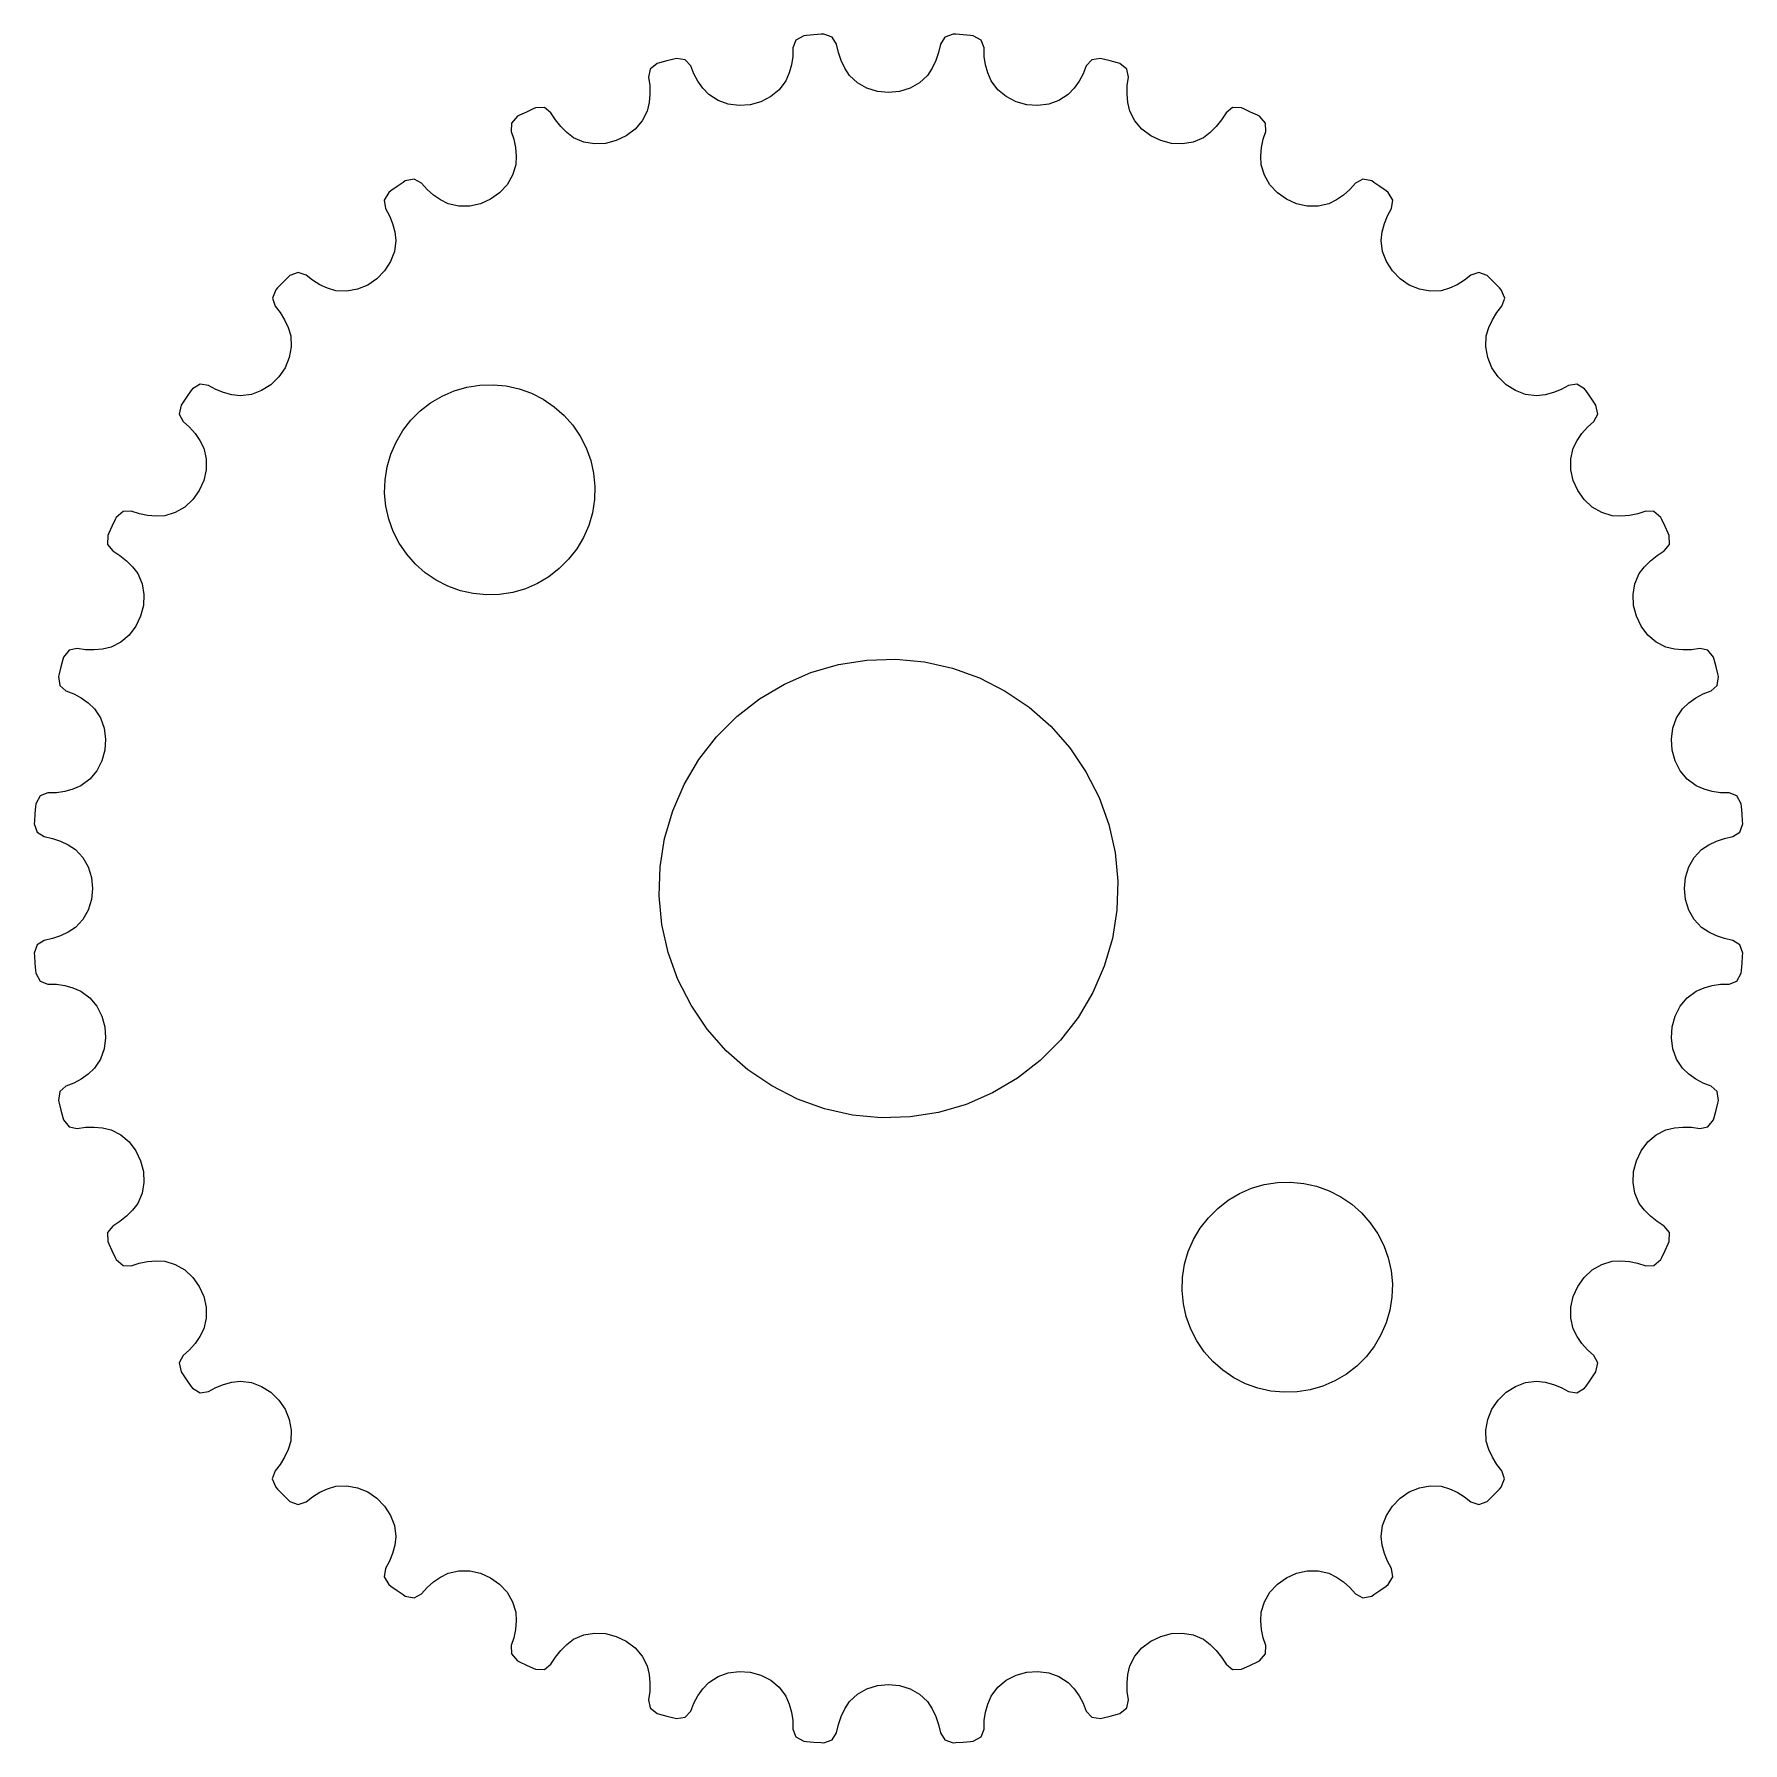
# Model space of a CAD drawing. Header units: metres. Extents: x -11 to 11, y 99 to 231.
# Drawn here: x -11.17 to 11.17, y 98.83 to 121.17 of the extents above.
import ezdxf

# ---------------------------------------------------------------- set-up
doc = ezdxf.new("R2010")
doc.units = ezdxf.units.M

msp = doc.modelspace()

# ---------------------------------------------------------------- linework, layer by layer
for p, q in [((-1.10609, 121.15), (-1.21014, 121.094)), ((-1.07396, 121.154), (-1.10609, 121.15)), ((-0.976593, 121.163), (-1.07396, 121.154)), ((-0.879135, 121.171), (-0.976593, 121.163)), ((-0.846924, 121.173), (-0.879135, 121.171)), ((-0.734589, 121.136), (-0.846924, 121.173)), ((-0.678375, 121.043), (-0.734589, 121.136)), ((0.734741, 121.136), (0.678375, 121.043)), ((0.846924, 121.173), (0.734741, 121.136)), ((0.879135, 121.171), (0.846924, 121.173)), ((0.976593, 121.163), (0.879135, 121.171)), ((1.07396, 121.154), (0.976593, 121.163)), ((1.10609, 121.15), (1.07396, 121.154)), ((1.21028, 121.094), (1.10609, 121.15)), ((-1.24944, 120.993), (-1.25269, 120.882)), ((-1.21014, 121.094), (-1.24944, 120.993)), ((-0.655991, 120.935), (-0.678375, 121.043)), ((-0.620392, 120.83), (-0.655991, 120.935)), ((0.656052, 120.935), (0.620544, 120.83)), ((0.678375, 121.043), (0.656052, 120.935)), ((1.24944, 120.993), (1.21028, 121.094)), ((1.25275, 120.882), (1.24944, 120.993)), ((-3.11826, 120.716), (-3.1393, 120.609)), ((-3.02553, 120.789), (-3.11826, 120.716)), ((-2.99445, 120.798), (-3.02553, 120.789)), ((-2.9001, 120.823), (-2.99445, 120.798)), ((-2.80554, 120.848), (-2.9001, 120.823)), ((-2.77423, 120.856), (-2.80554, 120.848)), ((-2.65717, 120.839), (-2.77423, 120.856)), ((-2.5856, 120.757), (-2.65717, 120.839)), ((-2.54482, 120.655), (-2.5856, 120.757)), ((-1.26949, 120.773), (-1.29945, 120.666)), ((-1.25269, 120.882), (-1.26949, 120.773)), ((-0.572189, 120.729), (-0.620392, 120.83)), ((-0.511993, 120.633), (-0.572189, 120.729)), ((0.572357, 120.729), (0.511993, 120.633)), ((0.620544, 120.83), (0.572357, 120.729)), ((1.26964, 120.773), (1.25275, 120.882)), ((1.29962, 120.666), (1.26964, 120.773)), ((2.5856, 120.757), (2.54486, 120.655)), ((2.6573, 120.839), (2.5856, 120.757)), ((2.77423, 120.856), (2.6573, 120.839)), ((2.80554, 120.848), (2.77423, 120.856)), ((2.9001, 120.823), (2.80554, 120.848)), ((2.99445, 120.798), (2.9001, 120.823)), ((3.02553, 120.789), (2.99445, 120.798)), ((3.11839, 120.716), (3.02553, 120.789)), ((3.1393, 120.609), (3.11839, 120.716)), ((-3.1393, 120.609), (-3.12338, 120.5)), ((-3.12338, 120.5), (-3.12096, 120.389)), ((-2.49158, 120.558), (-2.54482, 120.655)), ((-2.42662, 120.467), (-2.49158, 120.558)), ((-2.35068, 120.383), (-2.42662, 120.467)), ((-1.42958, 120.447), (-1.53999, 120.356)), ((-1.34222, 120.561), (-1.42958, 120.447)), ((-1.29945, 120.666), (-1.34222, 120.561)), ((-0.406158, 120.536), (-0.511993, 120.633)), ((-0.281647, 120.466), (-0.406158, 120.536)), ((-0.144287, 120.423), (-0.281647, 120.466)), ((0.281647, 120.466), (0.144287, 120.423)), ((0.406158, 120.536), (0.281647, 120.466)), ((0.511993, 120.633), (0.406158, 120.536)), ((1.34222, 120.561), (1.29962, 120.666)), ((1.42958, 120.447), (1.34222, 120.561)), ((1.53999, 120.356), (1.42958, 120.447)), ((2.42679, 120.467), (2.35068, 120.383)), ((2.49173, 120.558), (2.42679, 120.467)), ((2.54486, 120.655), (2.49173, 120.558)), ((3.12109, 120.389), (3.12343, 120.5)), ((3.12343, 120.5), (3.1393, 120.609)), ((-3.13179, 120.278), (-3.15569, 120.167)), ((-3.12096, 120.389), (-3.13179, 120.278)), ((-2.22958, 120.306), (-2.35068, 120.383)), ((-2.09474, 120.258), (-2.22958, 120.306)), ((-1.95204, 120.24), (-2.09474, 120.258)), ((-1.80743, 120.25), (-1.95204, 120.24)), ((-1.66783, 120.29), (-1.80743, 120.25)), ((-1.53999, 120.356), (-1.66783, 120.29)), ((0, 120.409), (-0.144287, 120.423)), ((0.144287, 120.423), (0, 120.409)), ((1.66783, 120.29), (1.53999, 120.356)), ((1.80743, 120.25), (1.66783, 120.29)), ((1.95204, 120.24), (1.80743, 120.25)), ((2.09474, 120.258), (1.95204, 120.24)), ((2.22958, 120.306), (2.09474, 120.258)), ((2.35068, 120.383), (2.22958, 120.306)), ((3.13196, 120.278), (3.12109, 120.389)), ((3.15569, 120.167), (3.13196, 120.278)), ((-4.93163, 120.011), (-4.93378, 119.902)), ((-4.85303, 120.1), (-4.93163, 120.011)), ((-4.82393, 120.114), (-4.85303, 120.1)), ((-4.73549, 120.155), (-4.82393, 120.114)), ((-4.6467, 120.196), (-4.73549, 120.155)), ((-4.61723, 120.21), (-4.6467, 120.196)), ((-4.49899, 120.213), (-4.61723, 120.21)), ((-4.41426, 120.145), (-4.49899, 120.213)), ((-4.35631, 120.051), (-4.41426, 120.145)), ((-4.28706, 119.965), (-4.35631, 120.051)), ((-3.22191, 120.04), (-3.31485, 119.931)), ((-3.15569, 120.167), (-3.22191, 120.04)), ((3.22191, 120.04), (3.15569, 120.167)), ((3.31485, 119.931), (3.22191, 120.04)), ((4.35637, 120.051), (4.28722, 119.965)), ((4.41426, 120.145), (4.35637, 120.051)), ((4.49911, 120.213), (4.41426, 120.145)), ((4.61723, 120.21), (4.49911, 120.213)), ((4.6467, 120.196), (4.61723, 120.21)), ((4.73549, 120.155), (4.6467, 120.196)), ((4.82393, 120.114), (4.73549, 120.155)), ((4.85303, 120.1), (4.82393, 120.114)), ((4.93175, 120.011), (4.85303, 120.1)), ((4.93378, 119.902), (4.93175, 120.011)), ((-4.93378, 119.902), (-4.89917, 119.798)), ((-4.89917, 119.798), (-4.87759, 119.689)), ((-4.20734, 119.887), (-4.28706, 119.965)), ((-4.11794, 119.817), (-4.20734, 119.887)), ((-3.98526, 119.762), (-4.11794, 119.817)), ((-3.55995, 119.781), (-3.70049, 119.745)), ((-3.42931, 119.844), (-3.55995, 119.781)), ((-3.31485, 119.931), (-3.42931, 119.844)), ((3.42931, 119.844), (3.31485, 119.931)), ((3.55995, 119.781), (3.42931, 119.844)), ((3.70049, 119.745), (3.55995, 119.781)), ((4.11794, 119.817), (3.98526, 119.762)), ((4.20749, 119.887), (4.11794, 119.817)), ((4.28722, 119.965), (4.20749, 119.887)), ((4.87773, 119.689), (4.89922, 119.798)), ((4.89922, 119.798), (4.93378, 119.902)), ((-4.87759, 119.689), (-4.86897, 119.578)), ((-4.86897, 119.578), (-4.87326, 119.465)), ((-3.84418, 119.738), (-3.98526, 119.762)), ((-3.70049, 119.745), (-3.84418, 119.738)), ((3.84418, 119.738), (3.70049, 119.745)), ((3.98526, 119.762), (3.84418, 119.738)), ((4.86913, 119.578), (4.87773, 119.689)), ((4.87326, 119.465), (4.86913, 119.578)), ((-4.91634, 119.328), (-4.98898, 119.204)), ((-4.87326, 119.465), (-4.91634, 119.328)), ((4.91634, 119.328), (4.87326, 119.465)), ((4.98898, 119.204), (4.91634, 119.328)), ((-6.50687, 119.122), (-6.53308, 119.103)), ((-6.427, 119.179), (-6.50687, 119.122)), ((-6.34666, 119.234), (-6.427, 119.179)), ((-6.31996, 119.253), (-6.34666, 119.234)), ((-6.20412, 119.277), (-6.31996, 119.253)), ((-6.10878, 119.224), (-6.20412, 119.277)), ((-6.03545, 119.142), (-6.10878, 119.224)), ((-5.95229, 119.069), (-6.03545, 119.142)), ((-4.98898, 119.204), (-5.08656, 119.099)), ((5.08656, 119.099), (4.98898, 119.204)), ((6.03549, 119.142), (5.95242, 119.069)), ((6.10878, 119.224), (6.03549, 119.142)), ((6.20424, 119.277), (6.10878, 119.224)), ((6.31996, 119.253), (6.20424, 119.277)), ((6.34666, 119.234), (6.31996, 119.253)), ((6.427, 119.179), (6.34666, 119.234)), ((6.50687, 119.122), (6.427, 119.179)), ((6.53308, 119.103), (6.50687, 119.122)), ((-6.53308, 119.103), (-6.59515, 119.003)), ((-6.59515, 119.003), (-6.57834, 118.895)), ((-6.57834, 118.895), (-6.52611, 118.798)), ((-5.8602, 119.006), (-5.95229, 119.069)), ((-5.76007, 118.953), (-5.8602, 119.006)), ((-5.61984, 118.922), (-5.76007, 118.953)), ((-5.47682, 118.923), (-5.61984, 118.922)), ((-5.33649, 118.954), (-5.47682, 118.923)), ((-5.20432, 119.014), (-5.33649, 118.954)), ((-5.08656, 119.099), (-5.20432, 119.014)), ((5.20432, 119.014), (5.08656, 119.099)), ((5.33649, 118.954), (5.20432, 119.014)), ((5.47682, 118.923), (5.33649, 118.954)), ((5.61984, 118.922), (5.47682, 118.923)), ((5.76007, 118.953), (5.61984, 118.922)), ((5.86035, 119.006), (5.76007, 118.953)), ((5.95242, 119.069), (5.86035, 119.006)), ((6.52614, 118.798), (6.57834, 118.895)), ((6.59526, 119.003), (6.53308, 119.103)), ((6.57834, 118.895), (6.59526, 119.003)), ((-6.52611, 118.798), (-6.48604, 118.695)), ((-6.48604, 118.695), (-6.45822, 118.587)), ((6.45836, 118.587), (6.48616, 118.695)), ((6.48616, 118.695), (6.52614, 118.798)), ((-6.44276, 118.475), (-6.46138, 118.332)), ((-6.45822, 118.587), (-6.44276, 118.475)), ((6.44276, 118.475), (6.45836, 118.587)), ((6.46138, 118.332), (6.44276, 118.475)), ((-6.46138, 118.332), (-6.51154, 118.198)), ((6.51154, 118.198), (6.46138, 118.332)), ((-7.85379, 117.992), (-7.92323, 117.923)), ((-7.83064, 118.015), (-7.85379, 117.992)), ((-7.72073, 118.058), (-7.83064, 118.015)), ((-7.61771, 118.023), (-7.72073, 118.058)), ((-7.53119, 117.955), (-7.61771, 118.023)), ((-6.58928, 118.077), (-6.69054, 117.973)), ((-6.51154, 118.198), (-6.58928, 118.077)), ((6.58928, 118.077), (6.51154, 118.198)), ((6.69054, 117.973), (6.58928, 118.077)), ((7.61771, 118.023), (7.53123, 117.955)), ((7.72084, 118.058), (7.61771, 118.023)), ((7.83064, 118.015), (7.72084, 118.058)), ((7.85379, 117.992), (7.83064, 118.015)), ((7.92323, 117.923), (7.85379, 117.992)), ((-8.01462, 117.831), (-8.05829, 117.721)), ((-7.99208, 117.854), (-8.01462, 117.831)), ((-7.92323, 117.923), (-7.99208, 117.854)), ((-7.43666, 117.897), (-7.53119, 117.955)), ((-7.33501, 117.851), (-7.43666, 117.897)), ((-7.22719, 117.816), (-7.33501, 117.851)), ((-7.08366, 117.81), (-7.22719, 117.816)), ((-6.94305, 117.836), (-7.08366, 117.81)), ((-6.81035, 117.892), (-6.94305, 117.836)), ((-6.69054, 117.973), (-6.81035, 117.892)), ((6.81035, 117.892), (6.69054, 117.973)), ((6.94305, 117.836), (6.81035, 117.892)), ((7.08366, 117.81), (6.94305, 117.836)), ((7.22719, 117.816), (7.08366, 117.81)), ((7.33514, 117.851), (7.22719, 117.816)), ((7.43677, 117.897), (7.33514, 117.851)), ((7.53123, 117.955), (7.43677, 117.897)), ((7.99208, 117.854), (7.92323, 117.923)), ((8.01462, 117.831), (7.99208, 117.854)), ((8.05838, 117.721), (8.01462, 117.831)), ((-8.05829, 117.721), (-8.02304, 117.618)), ((-8.02304, 117.618), (-7.95474, 117.531)), ((7.95477, 117.531), (8.02304, 117.618)), ((8.02304, 117.618), (8.05838, 117.721)), ((-7.95474, 117.531), (-7.8974, 117.437)), ((-7.8974, 117.437), (-7.85123, 117.335)), ((-7.85123, 117.335), (-7.8165, 117.227)), ((7.8165, 117.227), (7.85135, 117.335)), ((7.85135, 117.335), (7.89749, 117.437)), ((7.89749, 117.437), (7.95477, 117.531)), ((-7.8165, 117.227), (-7.81009, 117.084)), ((7.81009, 117.084), (7.8165, 117.227)), ((-7.83624, 116.943), (-7.89177, 116.81)), ((-7.81009, 117.084), (-7.83624, 116.943)), ((7.83624, 116.943), (7.81009, 117.084)), ((7.89177, 116.81), (7.83624, 116.943)), ((-7.97346, 116.691), (-8.07727, 116.589)), ((-7.89177, 116.81), (-7.97346, 116.691)), ((7.97346, 116.691), (7.89177, 116.81)), ((8.07727, 116.589), (7.97346, 116.691)), ((-9.17873, 116.427), (-9.23445, 116.347)), ((-9.12228, 116.507), (-9.17873, 116.427)), ((-9.10341, 116.533), (-9.12228, 116.507)), ((-9.00276, 116.595), (-9.10341, 116.533)), ((-8.89516, 116.578), (-9.00276, 116.595)), ((-8.79811, 116.526), (-8.89516, 116.578)), ((-8.69507, 116.486), (-8.79811, 116.526)), ((-8.58694, 116.458), (-8.69507, 116.486)), ((-8.47472, 116.443), (-8.58694, 116.458)), ((-8.33226, 116.461), (-8.47472, 116.443)), ((-8.19832, 116.512), (-8.33226, 116.461)), ((-8.07727, 116.589), (-8.19832, 116.512)), ((-5.98776, 116.352), (-5.83914, 116.44)), ((-5.83914, 116.44), (-5.68066, 116.509)), ((-5.68066, 116.509), (-5.51485, 116.557)), ((-5.51485, 116.557), (-5.3443, 116.584)), ((-5.3443, 116.584), (-5.17172, 116.589)), ((-5.17172, 116.589), (-4.9998, 116.573)), ((-4.9998, 116.573), (-4.8313, 116.535)), ((-4.8313, 116.535), (-4.66882, 116.477)), ((-4.66882, 116.477), (-4.51497, 116.398)), ((8.19832, 116.512), (8.07727, 116.589)), ((8.33226, 116.461), (8.19832, 116.512)), ((8.47472, 116.443), (8.33226, 116.461)), ((8.58705, 116.458), (8.47472, 116.443)), ((8.69516, 116.486), (8.58705, 116.458)), ((8.79814, 116.526), (8.69516, 116.486)), ((8.89516, 116.578), (8.79814, 116.526)), ((9.00285, 116.595), (8.89516, 116.578)), ((9.10341, 116.533), (9.00285, 116.595)), ((9.12228, 116.507), (9.10341, 116.533)), ((9.17873, 116.427), (9.12228, 116.507)), ((9.23445, 116.347), (9.17873, 116.427)), ((-9.25264, 116.32), (-9.27658, 116.204)), ((-9.27658, 116.204), (-9.22395, 116.109)), ((-9.23445, 116.347), (-9.25264, 116.32)), ((-6.24631, 116.124), (-6.12421, 116.246)), ((-6.12421, 116.246), (-5.98776, 116.352)), ((-4.51497, 116.398), (-4.37216, 116.301)), ((-4.37216, 116.301), (-4.24263, 116.187)), ((9.22395, 116.109), (9.27664, 116.204)), ((9.25264, 116.32), (9.23445, 116.347)), ((9.27664, 116.204), (9.25264, 116.32)), ((-9.22395, 116.109), (-9.14168, 116.035)), ((-9.14168, 116.035), (-9.0688, 115.952)), ((-6.44003, 115.839), (-6.35214, 115.988)), ((-6.35214, 115.988), (-6.24631, 116.124)), ((-4.24263, 116.187), (-4.12845, 116.058)), ((-4.12845, 116.058), (-4.03139, 115.915)), ((9.06888, 115.952), (9.14171, 116.035)), ((9.14171, 116.035), (9.22395, 116.109)), ((-9.0688, 115.952), (-9.00569, 115.86)), ((-9.00569, 115.86), (-8.95274, 115.76)), ((-8.95274, 115.76), (-8.92151, 115.62)), ((-6.50862, 115.681), (-6.44003, 115.839)), ((-4.03139, 115.915), (-3.95299, 115.761)), ((-3.95299, 115.761), (-3.8945, 115.599)), ((8.92151, 115.62), (8.95274, 115.76)), ((8.95274, 115.76), (9.00578, 115.86)), ((9.00578, 115.86), (9.06888, 115.952)), ((-8.92151, 115.62), (-8.92284, 115.477)), ((-6.55679, 115.515), (-6.50862, 115.681)), ((-3.8945, 115.599), (-3.85683, 115.43)), ((8.92284, 115.477), (8.92151, 115.62)), ((-8.95448, 115.336), (-9.01413, 115.204)), ((-8.92284, 115.477), (-8.95448, 115.336)), ((-6.58923, 115.172), (-6.5838, 115.344)), ((-6.5838, 115.344), (-6.55679, 115.515)), ((-3.85683, 115.43), (-3.84059, 115.258)), ((8.95448, 115.336), (8.92284, 115.477)), ((9.01413, 115.204), (8.95448, 115.336)), ((-9.09879, 115.087), (-9.20448, 114.989)), ((-9.01413, 115.204), (-9.09879, 115.087)), ((-6.57298, 115), (-6.58923, 115.172)), ((-3.84601, 115.086), (-3.87302, 114.915)), ((-3.84059, 115.258), (-3.84601, 115.086)), ((9.09879, 115.087), (9.01413, 115.204)), ((9.20448, 114.989), (9.09879, 115.087)), ((-10.0112, 114.932), (-10.0996, 114.853)), ((-9.90234, 114.934), (-10.0112, 114.932)), ((-9.7977, 114.899), (-9.90234, 114.934)), ((-9.68927, 114.878), (-9.7977, 114.899)), ((-9.57797, 114.869), (-9.68927, 114.878)), ((-9.46474, 114.873), (-9.57797, 114.869)), ((-9.32768, 114.916), (-9.46474, 114.873)), ((-9.20448, 114.989), (-9.32768, 114.916)), ((-6.53531, 114.831), (-6.57298, 115)), ((-3.87302, 114.915), (-3.92119, 114.749)), ((9.32768, 114.916), (9.20448, 114.989)), ((9.46474, 114.873), (9.32768, 114.916)), ((9.57806, 114.869), (9.46474, 114.873)), ((9.68935, 114.878), (9.57806, 114.869)), ((9.79773, 114.899), (9.68935, 114.878)), ((9.90234, 114.934), (9.79773, 114.899)), ((10.0113, 114.932), (9.90234, 114.934)), ((10.0996, 114.853), (10.0113, 114.932)), ((-10.1962, 114.647), (-10.2095, 114.617)), ((-10.1553, 114.735), (-10.1962, 114.647)), ((-10.1136, 114.824), (-10.1553, 114.735)), ((-10.0996, 114.853), (-10.1136, 114.824)), ((-6.47682, 114.669), (-6.53531, 114.831)), ((-6.39842, 114.515), (-6.47682, 114.669)), ((-3.92119, 114.749), (-3.98978, 114.591)), ((10.1136, 114.824), (10.0996, 114.853)), ((10.1553, 114.735), (10.1136, 114.824)), ((10.1962, 114.647), (10.1553, 114.735)), ((10.2095, 114.617), (10.1962, 114.647)), ((-10.2095, 114.617), (-10.213, 114.499)), ((-10.213, 114.499), (-10.1446, 114.414)), ((-10.1446, 114.414), (-10.0508, 114.356)), ((-6.30136, 114.372), (-6.39842, 114.515)), ((-4.07767, 114.442), (-4.1835, 114.306)), ((-3.98978, 114.591), (-4.07767, 114.442)), ((10.0509, 114.356), (10.1446, 114.414)), ((10.1446, 114.414), (10.213, 114.499)), ((10.213, 114.499), (10.2095, 114.617)), ((-10.0508, 114.356), (-9.96466, 114.287)), ((-9.96466, 114.287), (-9.88652, 114.207)), ((-9.88652, 114.207), (-9.81696, 114.118)), ((-6.18718, 114.243), (-6.30136, 114.372)), ((-6.05765, 114.128), (-6.18718, 114.243)), ((-4.1835, 114.306), (-4.3056, 114.184)), ((9.81696, 114.118), (9.88657, 114.207)), ((9.88657, 114.207), (9.96471, 114.287)), ((9.96471, 114.287), (10.0509, 114.356)), ((-9.81696, 114.118), (-9.76184, 113.985)), ((-9.76184, 113.985), (-9.73831, 113.844)), ((-5.91484, 114.031), (-6.05765, 114.128)), ((-5.76099, 113.953), (-5.91484, 114.031)), ((-4.59067, 113.99), (-4.74915, 113.921)), ((-4.44205, 114.078), (-4.59067, 113.99)), ((-4.3056, 114.184), (-4.44205, 114.078)), ((9.73831, 113.844), (9.76184, 113.985)), ((9.76184, 113.985), (9.81696, 114.118)), ((-9.73831, 113.844), (-9.74512, 113.7)), ((-5.59851, 113.895), (-5.76099, 113.953)), ((-5.43001, 113.857), (-5.59851, 113.895)), ((-5.2581, 113.841), (-5.43001, 113.857)), ((-5.08551, 113.846), (-5.2581, 113.841)), ((-4.91496, 113.873), (-5.08551, 113.846)), ((-4.74915, 113.921), (-4.91496, 113.873)), ((9.74512, 113.7), (9.73831, 113.844)), ((-9.78091, 113.56), (-9.84383, 113.429)), ((-9.74512, 113.7), (-9.78091, 113.56)), ((9.78091, 113.56), (9.74512, 113.7)), ((9.84383, 113.429), (9.78091, 113.56)), ((-9.93098, 113.315), (-10.0397, 113.222)), ((-9.84383, 113.429), (-9.93098, 113.315)), ((9.93098, 113.315), (9.84383, 113.429)), ((10.0397, 113.222), (9.93098, 113.315)), ((-10.7155, 113.118), (-10.7888, 113.026)), ((-10.6086, 113.139), (-10.7155, 113.118)), ((-10.4996, 113.123), (-10.6086, 113.139)), ((-10.3891, 113.121), (-10.4996, 113.123)), ((-10.278, 113.132), (-10.3891, 113.121)), ((-10.1672, 113.156), (-10.278, 113.132)), ((-10.0397, 113.222), (-10.1672, 113.156)), ((10.1672, 113.156), (10.0397, 113.222)), ((10.278, 113.132), (10.1672, 113.156)), ((10.3891, 113.121), (10.278, 113.132)), ((10.4996, 113.123), (10.3891, 113.121)), ((10.6086, 113.139), (10.4996, 113.123)), ((10.7156, 113.118), (10.6086, 113.139)), ((10.7888, 113.026), (10.7156, 113.118)), ((-10.8233, 112.9), (-10.8482, 112.806)), ((-10.7976, 112.994), (-10.8233, 112.9)), ((-10.7888, 113.026), (-10.7976, 112.994)), ((-1.0162, 112.823), (-0.654419, 112.928)), ((-0.654419, 112.928), (-0.282318, 112.987)), ((-0.282318, 112.987), (0.094223, 112.999)), ((0.094223, 112.999), (0.469299, 112.963)), ((0.469299, 112.963), (0.83696, 112.881)), ((0.83696, 112.881), (1.19144, 112.753)), ((10.7976, 112.994), (10.7888, 113.026)), ((10.8233, 112.9), (10.7976, 112.994)), ((10.8482, 112.806), (10.8233, 112.9)), ((-10.8482, 112.806), (-10.8562, 112.774)), ((-10.8562, 112.774), (-10.8391, 112.657)), ((-10.8391, 112.657), (-10.757, 112.586)), ((-1.68625, 112.481), (-1.36197, 112.673)), ((-1.36197, 112.673), (-1.0162, 112.823)), ((1.19144, 112.753), (1.52711, 112.582)), ((10.757, 112.586), (10.8391, 112.657)), ((10.8391, 112.657), (10.8562, 112.774)), ((10.8562, 112.774), (10.8482, 112.806)), ((-10.757, 112.586), (-10.6546, 112.545)), ((-10.6546, 112.545), (-10.5577, 112.492)), ((-10.5577, 112.492), (-10.4669, 112.427)), ((-10.4669, 112.427), (-10.3829, 112.351)), ((-1.98393, 112.25), (-1.68625, 112.481)), ((1.52711, 112.582), (1.83871, 112.37)), ((10.3829, 112.351), (10.467, 112.427)), ((10.467, 112.427), (10.5578, 112.492)), ((10.5578, 112.492), (10.6546, 112.545)), ((10.6546, 112.545), (10.757, 112.586)), ((-10.3829, 112.351), (-10.3056, 112.23)), ((-10.3056, 112.23), (-10.2579, 112.095)), ((-2.25032, 111.984), (-1.98393, 112.25)), ((1.83871, 112.37), (2.12131, 112.121)), ((10.2579, 112.095), (10.3056, 112.23)), ((10.3056, 112.23), (10.3829, 112.351)), ((-10.2579, 112.095), (-10.2397, 111.952)), ((-2.48123, 111.686), (-2.25032, 111.984)), ((2.12131, 112.121), (2.37045, 111.839)), ((10.2397, 111.952), (10.2579, 112.095)), ((-10.2505, 111.807), (-10.2898, 111.668)), ((-10.2397, 111.952), (-10.2505, 111.807)), ((2.37045, 111.839), (2.58221, 111.527)), ((10.2505, 111.807), (10.2397, 111.952)), ((10.2898, 111.668), (10.2505, 111.807)), ((-10.3557, 111.54), (-10.4466, 111.43)), ((-10.2898, 111.668), (-10.3557, 111.54)), ((-2.673, 111.362), (-2.48123, 111.686)), ((2.58221, 111.527), (2.75325, 111.191)), ((10.3557, 111.54), (10.2898, 111.668)), ((10.4466, 111.43), (10.3557, 111.54)), ((-10.6657, 111.3), (-10.7732, 111.27)), ((-10.5607, 111.342), (-10.6657, 111.3)), ((-10.4466, 111.43), (-10.5607, 111.342)), ((-2.82263, 111.016), (-2.673, 111.362)), ((10.5607, 111.342), (10.4466, 111.43)), ((10.6657, 111.299), (10.5607, 111.342)), ((10.7733, 111.269), (10.6657, 111.299)), ((-11.1536, 111.074), (-11.1625, 110.977)), ((-11.1503, 111.106), (-11.1536, 111.074)), ((-11.0943, 111.21), (-11.1503, 111.106)), ((-10.9926, 111.249), (-11.0943, 111.21)), ((-10.8825, 111.253), (-10.9926, 111.249)), ((-10.7732, 111.27), (-10.8825, 111.253)), ((2.75325, 111.191), (2.88087, 110.837)), ((10.8825, 111.253), (10.7733, 111.269)), ((10.9926, 111.249), (10.8825, 111.253)), ((11.0943, 111.21), (10.9926, 111.249)), ((11.1503, 111.106), (11.0943, 111.21)), ((11.1536, 111.074), (11.1503, 111.106)), ((11.1625, 110.977), (11.1536, 111.074)), ((-11.1706, 110.879), (-11.173, 110.847)), ((-11.173, 110.847), (-11.1359, 110.735)), ((-11.1625, 110.977), (-11.1706, 110.879)), ((-2.92773, 110.654), (-2.82263, 111.016)), ((2.88087, 110.837), (2.96306, 110.469)), ((11.1359, 110.735), (11.173, 110.847)), ((11.1706, 110.879), (11.1625, 110.977)), ((11.173, 110.847), (11.1706, 110.879)), ((-11.1359, 110.735), (-11.0426, 110.678)), ((-11.0426, 110.678), (-10.9347, 110.656)), ((-10.9347, 110.656), (-10.83, 110.621)), ((-10.83, 110.621), (-10.7293, 110.572)), ((-2.98668, 110.282), (-2.92773, 110.654)), ((10.7293, 110.572), (10.83, 110.62)), ((10.83, 110.62), (10.9347, 110.656)), ((10.9347, 110.656), (11.0426, 110.678)), ((11.0426, 110.678), (11.1359, 110.735)), ((-10.7293, 110.572), (-10.6333, 110.512)), ((-10.6333, 110.512), (-10.5362, 110.406)), ((-10.5362, 110.406), (-10.4658, 110.282)), ((2.96306, 110.469), (2.9985, 110.094)), ((10.4658, 110.282), (10.5362, 110.406)), ((10.5362, 110.406), (10.6333, 110.512)), ((10.6333, 110.512), (10.7293, 110.572)), ((-10.4658, 110.282), (-10.4231, 110.144)), ((-2.9985, 109.906), (-2.98668, 110.282)), ((10.4231, 110.144), (10.4658, 110.282)), ((-10.4231, 110.144), (-10.4086, 110)), ((-10.4086, 110), (-10.4231, 109.856)), ((2.9985, 110.094), (2.98668, 109.718)), ((10.4086, 110), (10.4231, 110.144)), ((10.4231, 109.856), (10.4086, 110)), ((-10.4231, 109.856), (-10.4658, 109.718)), ((-2.96306, 109.531), (-2.9985, 109.906)), ((10.4658, 109.718), (10.4231, 109.856)), ((-10.5362, 109.594), (-10.6333, 109.488)), ((-10.4658, 109.718), (-10.5362, 109.594)), ((-2.88087, 109.163), (-2.96306, 109.531)), ((2.98668, 109.718), (2.92773, 109.346)), ((10.5362, 109.594), (10.4658, 109.718)), ((10.6333, 109.488), (10.5362, 109.594)), ((-11.0426, 109.322), (-11.1359, 109.265)), ((-10.9347, 109.344), (-11.0426, 109.322)), ((-10.83, 109.38), (-10.9347, 109.344)), ((-10.7293, 109.428), (-10.83, 109.38)), ((-10.6333, 109.488), (-10.7293, 109.428)), ((2.92773, 109.346), (2.82263, 108.984)), ((10.7293, 109.428), (10.6333, 109.488)), ((10.83, 109.379), (10.7293, 109.428)), ((10.9347, 109.344), (10.83, 109.379)), ((11.0426, 109.322), (10.9347, 109.344)), ((11.1359, 109.265), (11.0426, 109.322)), ((-11.1359, 109.265), (-11.173, 109.153)), ((-11.173, 109.153), (-11.1706, 109.121)), ((-11.1706, 109.121), (-11.1625, 109.023)), ((-2.75325, 108.809), (-2.88087, 109.163)), ((11.173, 109.153), (11.1359, 109.265)), ((11.1625, 109.023), (11.1706, 109.121)), ((11.1706, 109.121), (11.173, 109.153)), ((-11.1625, 109.023), (-11.1536, 108.926)), ((-11.1536, 108.926), (-11.1503, 108.894)), ((-11.1503, 108.894), (-11.0943, 108.79)), ((2.82263, 108.984), (2.673, 108.638)), ((11.0943, 108.79), (11.1503, 108.894)), ((11.1503, 108.894), (11.1536, 108.926)), ((11.1536, 108.926), (11.1625, 109.023)), ((-11.0943, 108.79), (-10.9926, 108.751)), ((-10.9926, 108.751), (-10.8825, 108.747)), ((-10.8825, 108.747), (-10.7733, 108.731)), ((-10.7733, 108.731), (-10.6657, 108.701)), ((-10.6657, 108.701), (-10.5607, 108.658)), ((-10.5607, 108.658), (-10.4466, 108.57)), ((-2.58221, 108.473), (-2.75325, 108.809)), ((2.673, 108.638), (2.48123, 108.314)), ((10.4466, 108.57), (10.5607, 108.658)), ((10.5607, 108.658), (10.6657, 108.7)), ((10.6657, 108.7), (10.7732, 108.73)), ((10.7732, 108.73), (10.8825, 108.747)), ((10.8825, 108.747), (10.9926, 108.751)), ((10.9926, 108.751), (11.0943, 108.79)), ((-10.4466, 108.57), (-10.3557, 108.46)), ((-10.3557, 108.46), (-10.2898, 108.332)), ((-2.37045, 108.161), (-2.58221, 108.473)), ((10.2898, 108.332), (10.3557, 108.46)), ((10.3557, 108.46), (10.4466, 108.57)), ((-10.2898, 108.332), (-10.2505, 108.193)), ((-10.2505, 108.193), (-10.2397, 108.048)), ((-2.12131, 107.879), (-2.37045, 108.161)), ((2.48123, 108.314), (2.25032, 108.016)), ((10.2397, 108.048), (10.2505, 108.193)), ((10.2505, 108.193), (10.2898, 108.332)), ((-10.2397, 108.048), (-10.2579, 107.905)), ((2.25032, 108.016), (1.98393, 107.75)), ((10.2579, 107.905), (10.2397, 108.048)), ((-10.3056, 107.77), (-10.3829, 107.649)), ((-10.2579, 107.905), (-10.3056, 107.77)), ((-1.83871, 107.63), (-2.12131, 107.879)), ((1.98393, 107.75), (1.68625, 107.519)), ((10.3056, 107.77), (10.2579, 107.905)), ((10.3829, 107.649), (10.3056, 107.77)), ((-10.5578, 107.508), (-10.6546, 107.455)), ((-10.467, 107.573), (-10.5578, 107.508)), ((-10.3829, 107.649), (-10.467, 107.573)), ((-1.52711, 107.418), (-1.83871, 107.63)), ((1.68625, 107.519), (1.36197, 107.327)), ((10.4669, 107.573), (10.3829, 107.649)), ((10.5577, 107.508), (10.4669, 107.573)), ((10.6546, 107.455), (10.5577, 107.508)), ((-10.8391, 107.343), (-10.8562, 107.226)), ((-10.757, 107.414), (-10.8391, 107.343)), ((-10.6546, 107.455), (-10.757, 107.414)), ((-1.19144, 107.247), (-1.52711, 107.418)), ((1.36197, 107.327), (1.0162, 107.177)), ((10.757, 107.414), (10.6546, 107.455)), ((10.8391, 107.343), (10.757, 107.414)), ((10.8562, 107.226), (10.8391, 107.343)), ((-10.8562, 107.226), (-10.8482, 107.194)), ((-10.8482, 107.194), (-10.8233, 107.1)), ((-10.8233, 107.1), (-10.7976, 107.006)), ((-0.83696, 107.119), (-1.19144, 107.247)), ((-0.469299, 107.037), (-0.83696, 107.119)), ((0.654419, 107.072), (0.282318, 107.013)), ((1.0162, 107.177), (0.654419, 107.072)), ((10.7976, 107.006), (10.8233, 107.1)), ((10.8233, 107.1), (10.8482, 107.194)), ((10.8482, 107.194), (10.8562, 107.226)), ((-10.7976, 107.006), (-10.7888, 106.974)), ((-10.7888, 106.974), (-10.7156, 106.882)), ((-10.7156, 106.882), (-10.6086, 106.861)), ((-10.6086, 106.861), (-10.4996, 106.877)), ((-10.4996, 106.877), (-10.3891, 106.879)), ((-10.3891, 106.879), (-10.278, 106.868)), ((-10.278, 106.868), (-10.1672, 106.844)), ((-10.1672, 106.844), (-10.0397, 106.778)), ((-0.094223, 107.001), (-0.469299, 107.037)), ((0.282318, 107.013), (-0.094223, 107.001)), ((10.0397, 106.778), (10.1672, 106.844)), ((10.1672, 106.844), (10.278, 106.868)), ((10.278, 106.868), (10.3891, 106.879)), ((10.3891, 106.879), (10.4996, 106.877)), ((10.4996, 106.877), (10.6086, 106.861)), ((10.6086, 106.861), (10.7155, 106.882)), ((10.7155, 106.882), (10.7888, 106.974)), ((10.7888, 106.974), (10.7976, 107.006)), ((-10.0397, 106.778), (-9.93098, 106.685)), ((-9.93098, 106.685), (-9.84383, 106.571)), ((9.84383, 106.571), (9.93098, 106.685)), ((9.93098, 106.685), (10.0397, 106.778)), ((-9.84383, 106.571), (-9.78091, 106.44)), ((-9.78091, 106.44), (-9.74512, 106.3)), ((9.74512, 106.3), (9.78091, 106.44)), ((9.78091, 106.44), (9.84383, 106.571)), ((-9.73831, 106.156), (-9.76184, 106.015)), ((-9.74512, 106.3), (-9.73831, 106.156)), ((4.91496, 106.127), (5.08551, 106.154)), ((5.08551, 106.154), (5.2581, 106.159)), ((5.2581, 106.159), (5.43001, 106.143)), ((9.73831, 106.156), (9.74512, 106.3)), ((9.76184, 106.015), (9.73831, 106.156)), ((-9.76184, 106.015), (-9.81696, 105.882)), ((4.3056, 105.816), (4.44205, 105.922)), ((4.44205, 105.922), (4.59067, 106.01)), ((4.59067, 106.01), (4.74915, 106.079)), ((4.74915, 106.079), (4.91496, 106.127)), ((5.43001, 106.143), (5.59851, 106.105)), ((5.59851, 106.105), (5.76099, 106.047)), ((5.76099, 106.047), (5.91484, 105.969)), ((5.91484, 105.969), (6.05765, 105.872)), ((9.81696, 105.882), (9.76184, 106.015)), ((-9.96471, 105.713), (-10.0509, 105.644)), ((-9.88657, 105.793), (-9.96471, 105.713)), ((-9.81696, 105.882), (-9.88657, 105.793)), ((4.1835, 105.694), (4.3056, 105.816)), ((6.05765, 105.872), (6.18718, 105.757)), ((6.18718, 105.757), (6.30136, 105.628)), ((9.88652, 105.793), (9.81696, 105.882)), ((9.96466, 105.713), (9.88652, 105.793)), ((10.0508, 105.644), (9.96466, 105.713)), ((-10.1446, 105.586), (-10.213, 105.501)), ((-10.213, 105.501), (-10.2095, 105.383)), ((-10.0509, 105.644), (-10.1446, 105.586)), ((3.98978, 105.409), (4.07767, 105.558)), ((4.07767, 105.558), (4.1835, 105.694)), ((6.30136, 105.628), (6.39842, 105.485)), ((6.39842, 105.485), (6.47682, 105.331)), ((10.1446, 105.586), (10.0508, 105.644)), ((10.213, 105.501), (10.1446, 105.586)), ((10.2095, 105.383), (10.213, 105.501)), ((-10.2095, 105.383), (-10.1962, 105.353)), ((-10.1962, 105.353), (-10.1553, 105.265)), ((-10.1553, 105.265), (-10.1136, 105.176)), ((3.87302, 105.085), (3.92119, 105.251)), ((3.92119, 105.251), (3.98978, 105.409)), ((6.47682, 105.331), (6.53531, 105.169)), ((10.1136, 105.176), (10.1553, 105.265)), ((10.1553, 105.265), (10.1962, 105.353)), ((10.1962, 105.353), (10.2095, 105.383)), ((-10.1136, 105.176), (-10.0996, 105.147)), ((-10.0996, 105.147), (-10.0113, 105.068)), ((-10.0113, 105.068), (-9.90234, 105.066)), ((-9.90234, 105.066), (-9.79773, 105.101)), ((-9.79773, 105.101), (-9.68935, 105.122)), ((-9.68935, 105.122), (-9.57806, 105.131)), ((-9.57806, 105.131), (-9.46474, 105.127)), ((-9.46474, 105.127), (-9.32768, 105.084)), ((-9.32768, 105.084), (-9.20448, 105.011)), ((3.84601, 104.914), (3.87302, 105.085)), ((6.53531, 105.169), (6.57298, 105)), ((9.20448, 105.011), (9.32768, 105.084)), ((9.32768, 105.084), (9.46474, 105.127)), ((9.46474, 105.127), (9.57797, 105.131)), ((9.57797, 105.131), (9.68927, 105.122)), ((9.68927, 105.122), (9.7977, 105.101)), ((9.7977, 105.101), (9.90234, 105.066)), ((9.90234, 105.066), (10.0112, 105.068)), ((10.0112, 105.068), (10.0996, 105.147)), ((10.0996, 105.147), (10.1136, 105.176)), ((-9.20448, 105.011), (-9.09879, 104.913)), ((-9.09879, 104.913), (-9.01413, 104.796)), ((3.84059, 104.742), (3.84601, 104.914)), ((6.57298, 105), (6.58923, 104.828)), ((6.58923, 104.828), (6.5838, 104.656)), ((9.01413, 104.796), (9.09879, 104.913)), ((9.09879, 104.913), (9.20448, 105.011)), ((-9.01413, 104.796), (-8.95448, 104.664)), ((-8.95448, 104.664), (-8.92284, 104.523)), ((3.85683, 104.57), (3.84059, 104.742)), ((6.5838, 104.656), (6.55679, 104.485)), ((8.92284, 104.523), (8.95448, 104.664)), ((8.95448, 104.664), (9.01413, 104.796)), ((-8.92151, 104.38), (-8.95274, 104.24)), ((-8.92284, 104.523), (-8.92151, 104.38)), ((3.8945, 104.401), (3.85683, 104.57)), ((3.95299, 104.239), (3.8945, 104.401)), ((6.55679, 104.485), (6.50862, 104.319)), ((8.92151, 104.38), (8.92284, 104.523)), ((8.95274, 104.24), (8.92151, 104.38)), ((-9.00578, 104.14), (-9.06888, 104.048)), ((-8.95274, 104.24), (-9.00578, 104.14)), ((4.03139, 104.085), (3.95299, 104.239)), ((6.44003, 104.161), (6.35214, 104.012)), ((6.50862, 104.319), (6.44003, 104.161)), ((9.00569, 104.14), (8.95274, 104.24)), ((9.0688, 104.048), (9.00569, 104.14)), ((-9.14171, 103.965), (-9.22395, 103.891)), ((-9.06888, 104.048), (-9.14171, 103.965)), ((4.12845, 103.942), (4.03139, 104.085)), ((4.24263, 103.813), (4.12845, 103.942)), ((6.35214, 104.012), (6.24631, 103.876)), ((9.14168, 103.965), (9.0688, 104.048)), ((9.22395, 103.891), (9.14168, 103.965)), ((-9.22395, 103.891), (-9.27664, 103.796)), ((-9.27664, 103.796), (-9.25264, 103.68)), ((4.37216, 103.699), (4.24263, 103.813)), ((4.51497, 103.602), (4.37216, 103.699)), ((6.12421, 103.754), (5.98776, 103.648)), ((6.24631, 103.876), (6.12421, 103.754)), ((9.27658, 103.796), (9.22395, 103.891)), ((9.25264, 103.68), (9.27658, 103.796)), ((-9.25264, 103.68), (-9.23445, 103.653)), ((-9.23445, 103.653), (-9.17873, 103.573)), ((-9.17873, 103.573), (-9.12228, 103.493)), ((-9.12228, 103.493), (-9.10341, 103.467)), ((-9.10341, 103.467), (-9.00285, 103.405)), ((-8.89516, 103.422), (-8.79814, 103.474)), ((-8.79814, 103.474), (-8.69516, 103.514)), ((-8.69516, 103.514), (-8.58705, 103.542)), ((-8.58705, 103.542), (-8.47472, 103.557)), ((-8.47472, 103.557), (-8.33226, 103.539)), ((-8.33226, 103.539), (-8.19832, 103.488)), ((-8.19832, 103.488), (-8.07727, 103.411)), ((4.66882, 103.523), (4.51497, 103.602)), ((4.8313, 103.465), (4.66882, 103.523)), ((4.9998, 103.427), (4.8313, 103.465)), ((5.68066, 103.491), (5.51485, 103.443)), ((5.83914, 103.56), (5.68066, 103.491)), ((5.98776, 103.648), (5.83914, 103.56)), ((8.07727, 103.411), (8.19832, 103.488)), ((8.19832, 103.488), (8.33226, 103.539)), ((8.33226, 103.539), (8.47472, 103.557)), ((8.47472, 103.557), (8.58694, 103.542)), ((8.58694, 103.542), (8.69507, 103.514)), ((8.69507, 103.514), (8.79811, 103.474)), ((8.79811, 103.474), (8.89516, 103.422)), ((9.00276, 103.405), (9.10341, 103.467)), ((9.10341, 103.467), (9.12228, 103.493)), ((9.12228, 103.493), (9.17873, 103.573)), ((9.17873, 103.573), (9.23445, 103.653)), ((9.23445, 103.653), (9.25264, 103.68)), ((-9.00285, 103.405), (-8.89516, 103.422)), ((-8.07727, 103.411), (-7.97346, 103.309)), ((-7.97346, 103.309), (-7.89177, 103.19)), ((5.17172, 103.411), (4.9998, 103.427)), ((5.3443, 103.416), (5.17172, 103.411)), ((5.51485, 103.443), (5.3443, 103.416)), ((7.89177, 103.19), (7.97346, 103.309)), ((7.97346, 103.309), (8.07727, 103.411)), ((8.89516, 103.422), (9.00276, 103.405)), ((-7.89177, 103.19), (-7.83624, 103.057)), ((-7.83624, 103.057), (-7.81009, 102.916)), ((7.81009, 102.916), (7.83624, 103.057)), ((7.83624, 103.057), (7.89177, 103.19)), ((-7.81009, 102.916), (-7.8165, 102.773)), ((7.8165, 102.773), (7.81009, 102.916)), ((-7.85135, 102.665), (-7.89749, 102.563)), ((-7.8165, 102.773), (-7.85135, 102.665)), ((7.85123, 102.665), (7.8165, 102.773)), ((7.8974, 102.563), (7.85123, 102.665)), ((-8.02304, 102.382), (-8.05838, 102.279)), ((-7.95477, 102.469), (-8.02304, 102.382)), ((-7.89749, 102.563), (-7.95477, 102.469)), ((7.95474, 102.469), (7.8974, 102.563)), ((8.02304, 102.382), (7.95474, 102.469)), ((8.05829, 102.279), (8.02304, 102.382)), ((-8.05838, 102.279), (-8.01462, 102.169)), ((-8.01462, 102.169), (-7.99208, 102.146)), ((-7.99208, 102.146), (-7.92323, 102.077)), ((-7.43677, 102.103), (-7.33514, 102.149)), ((-7.33514, 102.149), (-7.22719, 102.184)), ((-7.22719, 102.184), (-7.08366, 102.19)), ((-7.08366, 102.19), (-6.94305, 102.164)), ((-6.94305, 102.164), (-6.81035, 102.108)), ((6.81035, 102.108), (6.94305, 102.164)), ((6.94305, 102.164), (7.08366, 102.19)), ((7.08366, 102.19), (7.22719, 102.184)), ((7.22719, 102.184), (7.33501, 102.149)), ((7.33501, 102.149), (7.43666, 102.103)), ((7.92323, 102.077), (7.99208, 102.146)), ((7.99208, 102.146), (8.01462, 102.169)), ((8.01462, 102.169), (8.05829, 102.279)), ((-7.92323, 102.077), (-7.85379, 102.008)), ((-7.85379, 102.008), (-7.83064, 101.985)), ((-7.83064, 101.985), (-7.72084, 101.942)), ((-7.72084, 101.942), (-7.61771, 101.977)), ((-7.61771, 101.977), (-7.53123, 102.045)), ((-7.53123, 102.045), (-7.43677, 102.103)), ((-6.81035, 102.108), (-6.69054, 102.027)), ((-6.69054, 102.027), (-6.58928, 101.923)), ((-6.58928, 101.923), (-6.51154, 101.802)), ((6.51154, 101.802), (6.58928, 101.923)), ((6.58928, 101.923), (6.69054, 102.027)), ((6.69054, 102.027), (6.81035, 102.108)), ((7.43666, 102.103), (7.53119, 102.045)), ((7.53119, 102.045), (7.61771, 101.977)), ((7.61771, 101.977), (7.72073, 101.942)), ((7.72073, 101.942), (7.83064, 101.985)), ((7.83064, 101.985), (7.85379, 102.008)), ((7.85379, 102.008), (7.92323, 102.077)), ((-6.51154, 101.802), (-6.46138, 101.668)), ((6.46138, 101.668), (6.51154, 101.802)), ((-6.46138, 101.668), (-6.44276, 101.525)), ((-6.44276, 101.525), (-6.45836, 101.413)), ((6.44276, 101.525), (6.46138, 101.668)), ((6.45822, 101.413), (6.44276, 101.525)), ((-6.48616, 101.305), (-6.52614, 101.202)), ((-6.45836, 101.413), (-6.48616, 101.305)), ((6.48604, 101.305), (6.45822, 101.413)), ((6.52611, 101.202), (6.48604, 101.305)), ((-6.57834, 101.105), (-6.59526, 100.997)), ((-6.52614, 101.202), (-6.57834, 101.105)), ((-5.86035, 100.994), (-5.76007, 101.047)), ((-5.76007, 101.047), (-5.61984, 101.078)), ((-5.61984, 101.078), (-5.47682, 101.077)), ((-5.47682, 101.077), (-5.33649, 101.046)), ((-5.33649, 101.046), (-5.20432, 100.986)), ((5.20432, 100.986), (5.33649, 101.046)), ((5.33649, 101.046), (5.47682, 101.077)), ((5.47682, 101.077), (5.61984, 101.078)), ((5.61984, 101.078), (5.76007, 101.047)), ((5.76007, 101.047), (5.8602, 100.994)), ((6.57834, 101.105), (6.52611, 101.202)), ((6.59515, 100.997), (6.57834, 101.105)), ((-6.59526, 100.997), (-6.53308, 100.897)), ((-6.53308, 100.897), (-6.50687, 100.878)), ((-6.50687, 100.878), (-6.427, 100.821)), ((-6.427, 100.821), (-6.34666, 100.766)), ((-6.10878, 100.776), (-6.03549, 100.858)), ((-6.03549, 100.858), (-5.95242, 100.931)), ((-5.95242, 100.931), (-5.86035, 100.994)), ((-5.20432, 100.986), (-5.08656, 100.901)), ((-5.08656, 100.901), (-4.98898, 100.796)), ((-4.98898, 100.796), (-4.91634, 100.672)), ((4.91634, 100.672), (4.98898, 100.796)), ((4.98898, 100.796), (5.08656, 100.901)), ((5.08656, 100.901), (5.20432, 100.986)), ((5.8602, 100.994), (5.95229, 100.931)), ((5.95229, 100.931), (6.03545, 100.858)), ((6.03545, 100.858), (6.10878, 100.776)), ((6.34666, 100.766), (6.427, 100.821)), ((6.427, 100.821), (6.50687, 100.878)), ((6.50687, 100.878), (6.53308, 100.897)), ((6.53308, 100.897), (6.59515, 100.997)), ((-6.34666, 100.766), (-6.31996, 100.747)), ((-6.31996, 100.747), (-6.20424, 100.723)), ((-6.20424, 100.723), (-6.10878, 100.776)), ((-4.91634, 100.672), (-4.87326, 100.535)), ((4.87326, 100.535), (4.91634, 100.672)), ((6.10878, 100.776), (6.20412, 100.723)), ((6.20412, 100.723), (6.31996, 100.747)), ((6.31996, 100.747), (6.34666, 100.766)), ((-4.86913, 100.422), (-4.87773, 100.311)), ((-4.87326, 100.535), (-4.86913, 100.422)), ((4.86897, 100.422), (4.87326, 100.535)), ((4.87759, 100.311), (4.86897, 100.422)), ((-4.89922, 100.202), (-4.93378, 100.098)), ((-4.87773, 100.311), (-4.89922, 100.202)), ((-4.28722, 100.035), (-4.20749, 100.113)), ((-4.20749, 100.113), (-4.11794, 100.183)), ((-4.11794, 100.183), (-3.98526, 100.238)), ((-3.98526, 100.238), (-3.84418, 100.262)), ((-3.84418, 100.262), (-3.70049, 100.255)), ((-3.70049, 100.255), (-3.55995, 100.219)), ((-3.55995, 100.219), (-3.42931, 100.156)), ((-3.42931, 100.156), (-3.31485, 100.069)), ((3.31485, 100.069), (3.42931, 100.156)), ((3.42931, 100.156), (3.55995, 100.219)), ((3.55995, 100.219), (3.70049, 100.255)), ((3.70049, 100.255), (3.84418, 100.262)), ((3.84418, 100.262), (3.98526, 100.238)), ((3.98526, 100.238), (4.11794, 100.183)), ((4.11794, 100.183), (4.20734, 100.113)), ((4.20734, 100.113), (4.28706, 100.035)), ((4.89917, 100.202), (4.87759, 100.311)), ((4.93378, 100.098), (4.89917, 100.202)), ((-4.93378, 100.098), (-4.93175, 99.9888)), ((-4.93175, 99.9888), (-4.85303, 99.9004)), ((-4.85303, 99.9004), (-4.82393, 99.8864)), ((-4.41426, 99.8554), (-4.35637, 99.9492)), ((-4.35637, 99.9492), (-4.28722, 100.035)), ((-3.31485, 100.069), (-3.22191, 99.9603)), ((-3.22191, 99.9603), (-3.15569, 99.8328)), ((3.15569, 99.8328), (3.22191, 99.9603)), ((3.22191, 99.9603), (3.31485, 100.069)), ((4.28706, 100.035), (4.35631, 99.9491)), ((4.35631, 99.9491), (4.41426, 99.8554)), ((4.82393, 99.8864), (4.85303, 99.9004)), ((4.85303, 99.9004), (4.93163, 99.9887)), ((4.93163, 99.9887), (4.93378, 100.098)), ((-4.82393, 99.8864), (-4.73549, 99.8447)), ((-4.73549, 99.8447), (-4.6467, 99.8038)), ((-4.6467, 99.8038), (-4.61723, 99.7905)), ((-4.61723, 99.7905), (-4.49911, 99.787)), ((-4.49911, 99.787), (-4.41426, 99.8554)), ((-3.15569, 99.8328), (-3.13196, 99.722)), ((-3.13196, 99.722), (-3.12109, 99.6109)), ((-2.35068, 99.6171), (-2.22958, 99.6944)), ((-2.22958, 99.6944), (-2.09474, 99.7421)), ((-2.09474, 99.7421), (-1.95204, 99.7603)), ((-1.95204, 99.7603), (-1.80743, 99.7495)), ((-1.80743, 99.7495), (-1.66783, 99.7102)), ((-1.66783, 99.7102), (-1.53999, 99.6443)), ((1.53999, 99.6443), (1.66783, 99.7102)), ((1.66783, 99.7102), (1.80743, 99.7495)), ((1.80743, 99.7495), (1.95204, 99.7603)), ((1.95204, 99.7603), (2.09474, 99.7421)), ((2.09474, 99.7421), (2.22958, 99.6944)), ((2.22958, 99.6944), (2.35068, 99.6171)), ((3.12096, 99.6109), (3.13179, 99.722)), ((3.13179, 99.722), (3.15569, 99.8328)), ((4.41426, 99.8554), (4.49899, 99.787)), ((4.49899, 99.787), (4.61723, 99.7905)), ((4.61723, 99.7905), (4.6467, 99.8038)), ((4.6467, 99.8038), (4.73549, 99.8447)), ((4.73549, 99.8447), (4.82393, 99.8864)), ((-3.12343, 99.5004), (-3.1393, 99.3914)), ((-3.12109, 99.6109), (-3.12343, 99.5004)), ((-2.54486, 99.3454), (-2.49173, 99.4423)), ((-2.49173, 99.4423), (-2.42679, 99.5331)), ((-2.42679, 99.5331), (-2.35068, 99.6171)), ((-1.53999, 99.6443), (-1.42958, 99.5534)), ((-1.42958, 99.5534), (-1.34222, 99.4393)), ((-0.511993, 99.3667), (-0.406158, 99.4638)), ((-0.406158, 99.4638), (-0.281647, 99.5342)), ((-0.281647, 99.5342), (-0.144287, 99.5769)), ((-0.144287, 99.5769), (0, 99.5914)), ((0, 99.5914), (0.144287, 99.5769)), ((0.144287, 99.5769), (0.281647, 99.5342)), ((0.281647, 99.5342), (0.406158, 99.4638)), ((0.406158, 99.4638), (0.511993, 99.3667)), ((1.34222, 99.4393), (1.42958, 99.5534)), ((1.42958, 99.5534), (1.53999, 99.6443)), ((2.35068, 99.6171), (2.42662, 99.533)), ((2.42662, 99.533), (2.49158, 99.4422)), ((2.49158, 99.4422), (2.54482, 99.3454)), ((3.12338, 99.5004), (3.12096, 99.6109)), ((3.1393, 99.3914), (3.12338, 99.5004)), ((-3.1393, 99.3914), (-3.11839, 99.2845)), ((-3.11839, 99.2845), (-3.02553, 99.2112)), ((-2.6573, 99.1609), (-2.5856, 99.243)), ((-2.5856, 99.243), (-2.54486, 99.3454)), ((-1.34222, 99.4393), (-1.29962, 99.3343)), ((-1.29962, 99.3343), (-1.26964, 99.2268)), ((-1.26964, 99.2268), (-1.25275, 99.1175)), ((-0.620544, 99.17), (-0.572357, 99.2707)), ((-0.572357, 99.2707), (-0.511993, 99.3667)), ((0.511993, 99.3667), (0.572189, 99.2707)), ((0.572189, 99.2707), (0.620392, 99.17)), ((1.25269, 99.1175), (1.26949, 99.2267)), ((1.26949, 99.2267), (1.29945, 99.3343)), ((1.29945, 99.3343), (1.34222, 99.4393)), ((2.54482, 99.3454), (2.5856, 99.243)), ((2.5856, 99.243), (2.65717, 99.1609)), ((3.02553, 99.2112), (3.11826, 99.2844)), ((3.11826, 99.2844), (3.1393, 99.3914)), ((-3.02553, 99.2112), (-2.99445, 99.2024)), ((-2.99445, 99.2024), (-2.9001, 99.1767)), ((-2.9001, 99.1767), (-2.80554, 99.1518)), ((-2.80554, 99.1518), (-2.77423, 99.1438)), ((-2.77423, 99.1438), (-2.6573, 99.1609)), ((-1.25275, 99.1175), (-1.24944, 99.0074)), ((-1.24944, 99.0074), (-1.21028, 98.9057)), ((-0.678375, 98.9574), (-0.656052, 99.0653)), ((-0.656052, 99.0653), (-0.620544, 99.17)), ((0.620392, 99.17), (0.655991, 99.0653)), ((0.655991, 99.0653), (0.678375, 98.9574)), ((1.21014, 98.9057), (1.24944, 99.0074)), ((1.24944, 99.0074), (1.25269, 99.1175)), ((2.65717, 99.1609), (2.77423, 99.1438)), ((2.77423, 99.1438), (2.80554, 99.1518)), ((2.80554, 99.1518), (2.9001, 99.1767)), ((2.9001, 99.1767), (2.99445, 99.2024)), ((2.99445, 99.2024), (3.02553, 99.2112)), ((-1.21028, 98.9057), (-1.10609, 98.8497)), ((-1.10609, 98.8497), (-1.07396, 98.8464)), ((-1.07396, 98.8464), (-0.976593, 98.8375)), ((-0.976593, 98.8375), (-0.879135, 98.8294)), ((-0.879135, 98.8294), (-0.846924, 98.827)), ((-0.846924, 98.827), (-0.734741, 98.8641)), ((-0.734741, 98.8641), (-0.678375, 98.9574)), ((0.678375, 98.9574), (0.734589, 98.8641)), ((0.734589, 98.8641), (0.846924, 98.827)), ((0.846924, 98.827), (0.879135, 98.8294)), ((0.879135, 98.8294), (0.976593, 98.8375)), ((0.976593, 98.8375), (1.07396, 98.8464)), ((1.07396, 98.8464), (1.10609, 98.8497)), ((1.10609, 98.8497), (1.21014, 98.9057))]:
    msp.add_line(p, q)

doc.saveas('drawing.dxf')
